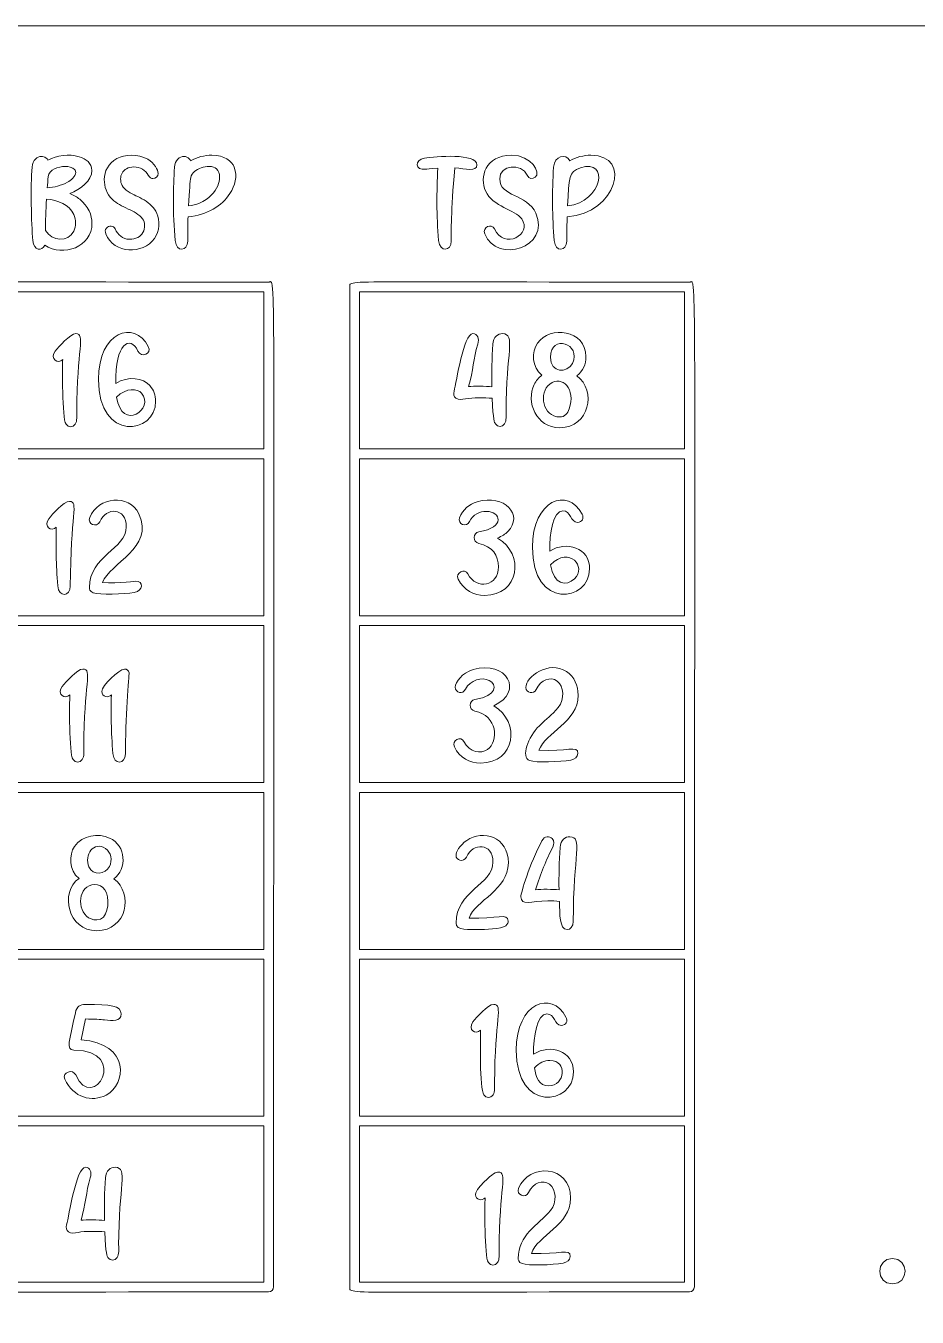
# Model space of a CAD drawing. Header units: inches. Extents: x 9.41 to 15.41, y -8.08 to -4.07.
# Drawn here: x 12.352 to 13.931, y -6.371 to -4.083 of the extents above; entities that cross this region are included whole.
import ezdxf

# ---------------------------------------------------------------- set-up
doc = ezdxf.new("R2010")
doc.units = ezdxf.units.IN
doc.header["$MEASUREMENT"] = 0
doc.layers.add('_U+0421_U+043B_U+043E_U+0439 1', color=7, linetype='Continuous')

# ---------------------------------------------------------------- blocks, each defined once
blk = doc.blocks.new('block 4')
at = {"layer": '_U+0421_U+043B_U+043E_U+0439 1', "color": 7, "lineweight": 9, "true_color": 0xffffff}
for points in [[(12.1982, -4.833), (12.1982, -4.5548), (12.7735, -4.5548), (12.7735, -4.833), (12.1982, -4.833)], [(12.1982, -5.1285), (12.1982, -4.8503), (12.7735, -4.8503), (12.7735, -5.1285), (12.1982, -5.1285)], [(12.1982, -5.424), (12.1982, -5.1459), (12.7735, -5.1459), (12.7735, -5.424), (12.1982, -5.424)], [(12.1982, -5.7195), (12.1982, -5.4414), (12.7735, -5.4414), (12.7735, -5.7195), (12.1982, -5.7195)], [(12.1982, -6.015), (12.1982, -5.7369), (12.7735, -5.7369), (12.7735, -6.015), (12.1982, -6.015)], [(12.1982, -6.309), (12.1982, -6.0324), (12.7735, -6.0324), (12.7735, -6.309), (12.1982, -6.309)]]:
    blk.add_lwpolyline(points, dxfattribs=at)
blk.add_open_spline([(12.7822, -6.3263), (12.787, -6.3263), (12.7909, -6.3224), (12.7909, -6.3177), (12.7909, -4.4382), (12.7957, -4.5375), (12.7822, -4.5375), (12.1562, -4.5375), (12.1808, -4.5326), (12.1808, -4.5461), (12.1808, -4.5461), (12.1808, -6.3177), (12.1808, -6.3177), (12.1808, -6.3312), (12.1562, -6.3263), (12.7822, -6.3263)], degree=3, knots=[0, 0, 0, 0, 1, 1, 1, 2, 2, 2, 3, 3, 3, 4, 4, 4, 5, 5, 5, 5], dxfattribs=at)
blk = doc.blocks.new('block 5')
at = {"layer": '_U+0421_U+043B_U+043E_U+0439 1', "color": 7, "lineweight": 9, "true_color": 0xffffff}
for points in [[(12.9433, -4.833), (12.9433, -4.5548), (13.5186, -4.5548), (13.5186, -4.833), (12.9433, -4.833)], [(12.9433, -5.1285), (12.9433, -4.8503), (13.5186, -4.8503), (13.5186, -5.1285), (12.9433, -5.1285)], [(12.9433, -5.424), (12.9433, -5.1459), (13.5186, -5.1459), (13.5186, -5.424), (12.9433, -5.424)], [(12.9433, -5.7195), (12.9433, -5.4414), (13.5186, -5.4414), (13.5186, -5.7195), (12.9433, -5.7195)], [(12.9433, -6.015), (12.9433, -5.7369), (13.5186, -5.7369), (13.5186, -6.015), (12.9433, -6.015)], [(12.9433, -6.309), (12.9433, -6.0324), (13.5186, -6.0324), (13.5186, -6.309), (12.9433, -6.309)]]:
    blk.add_lwpolyline(points, dxfattribs=at)
blk.add_open_spline([(13.5273, -6.3263), (13.5321, -6.3263), (13.536, -6.3224), (13.536, -6.3177), (13.536, -4.4382), (13.5408, -4.5375), (13.5273, -4.5375), (12.9013, -4.5375), (12.9259, -4.5326), (12.9259, -4.5461), (12.9259, -4.5461), (12.9259, -6.3177), (12.9259, -6.3177), (12.9259, -6.3312), (12.9013, -6.3263), (13.5273, -6.3263)], degree=3, knots=[0, 0, 0, 0, 1, 1, 1, 2, 2, 2, 3, 3, 3, 4, 4, 4, 5, 5, 5, 5], dxfattribs=at)
blk = doc.blocks.new('block 12')
at = {"layer": '_U+0421_U+043B_U+043E_U+0439 1', "color": 7, "lineweight": 9, "true_color": 0xffffff}
for points, knots in [([(12.3857, -4.4717), (12.419, -4.4941), (12.4695, -4.4745), (12.4695, -4.4334), (12.4695, -4.4183), (12.4628, -4.4027), (12.4477, -4.3905), (12.4429, -4.3867), (12.4371, -4.3832), (12.4304, -4.3804), (12.4494, -4.3728), (12.4693, -4.3577), (12.4693, -4.3395), (12.4693, -4.3267), (12.4589, -4.319), (12.4467, -4.3153), (12.4291, -4.31), (12.4067, -4.3126), (12.3916, -4.3212), (12.3911, -4.3204), (12.3906, -4.3197), (12.3899, -4.319), (12.3847, -4.3136), (12.3775, -4.3148), (12.3802, -4.3148), (12.3723, -4.3148), (12.3645, -4.3209), (12.3633, -4.3336), (12.3604, -4.3684), (12.3621, -4.4319), (12.3647, -4.4639), (12.3662, -4.4821), (12.3813, -4.4831), (12.3857, -4.4717)], [0, 0, 0, 0, 1, 1, 1, 2, 2, 2, 3, 3, 3, 4, 4, 4, 5, 5, 5, 6, 6, 6, 7, 7, 7, 8, 8, 8, 9, 9, 9, 10, 10, 10, 11, 11, 11, 11]), ([(12.4259, -4.3605), (12.4159, -4.3663), (12.4018, -4.3693), (12.3904, -4.3704), (12.3909, -4.3637), (12.3914, -4.357), (12.3919, -4.3503), (12.3929, -4.338), (12.4101, -4.3325), (12.4221, -4.3325), (12.4277, -4.3325), (12.435, -4.3338), (12.4387, -4.3379), (12.44, -4.3394), (12.4406, -4.341), (12.4406, -4.3432), (12.4406, -4.3503), (12.4322, -4.357), (12.4259, -4.3605)], [0, 0, 0, 0, 1, 1, 1, 2, 2, 2, 3, 3, 3, 4, 4, 4, 5, 5, 5, 6, 6, 6, 6]), ([(12.4371, -4.447), (12.4267, -4.4676), (12.3994, -4.4656), (12.387, -4.4461), (12.3871, -4.4294), (12.3877, -4.4107), (12.389, -4.3904), (12.409, -4.392), (12.4297, -4.3997), (12.4373, -4.4177), (12.4413, -4.4273), (12.4417, -4.4378), (12.4371, -4.447)], [0, 0, 0, 0, 1, 1, 1, 2, 2, 2, 3, 3, 3, 4, 4, 4, 4])]:
    blk.add_open_spline(points, degree=3, knots=knots, dxfattribs=at)
blk = doc.blocks.new('block 13')
at = {"layer": '_U+0421_U+043B_U+043E_U+0439 1', "color": 7, "lineweight": 9, "true_color": 0xffffff}
for points, knots in [([(12.639, -4.4647), (12.639, -4.4474), (12.6392, -4.4332), (12.6396, -4.4215), (12.6733, -4.419), (12.6997, -4.4019), (12.7135, -4.3806), (12.7231, -4.3659), (12.7272, -4.3504), (12.7212, -4.3339), (12.7172, -4.3228), (12.7041, -4.3126), (12.6817, -4.3126), (12.6691, -4.3126), (12.6548, -4.3158), (12.6442, -4.3226), (12.6436, -4.3212), (12.6428, -4.32), (12.6418, -4.3189), (12.6368, -4.3135), (12.6282, -4.3129), (12.6212, -4.3196), (12.6178, -4.3228), (12.6159, -4.3275), (12.6156, -4.3337), (12.6143, -4.3526), (12.6136, -4.3718), (12.6136, -4.3906), (12.6136, -4.4151), (12.6147, -4.4398), (12.6168, -4.4639), (12.6185, -4.4853), (12.639, -4.4828), (12.639, -4.4647)], [0, 0, 0, 0, 1, 1, 1, 2, 2, 2, 3, 3, 3, 4, 4, 4, 5, 5, 5, 6, 6, 6, 7, 7, 7, 8, 8, 8, 9, 9, 9, 10, 10, 10, 11, 11, 11, 11]), ([(12.6901, -4.3369), (12.6977, -4.3444), (12.696, -4.3567), (12.6921, -4.3667), (12.6877, -4.3779), (12.6767, -4.3901), (12.6598, -4.3974), (12.6541, -4.3999), (12.6476, -4.4015), (12.6405, -4.4023), (12.6418, -4.3753), (12.6431, -4.3584), (12.6444, -4.352), (12.6453, -4.348), (12.6474, -4.3446), (12.6509, -4.3416), (12.6544, -4.3386), (12.6585, -4.3363), (12.663, -4.3348), (12.6714, -4.3321), (12.6839, -4.3307), (12.6901, -4.3369)], [0, 0, 0, 0, 1, 1, 1, 2, 2, 2, 3, 3, 3, 4, 4, 4, 5, 5, 5, 6, 6, 6, 7, 7, 7, 7])]:
    blk.add_open_spline(points, degree=3, knots=knots, dxfattribs=at)
blk = doc.blocks.new('block 14')
at = {"layer": '_U+0421_U+043B_U+043E_U+0439 1', "color": 7, "lineweight": 9, "true_color": 0xffffff}
for points, knots in [([(12.5084, -5.5947), (12.5313, -5.5768), (12.5307, -5.536), (12.5004, -5.5223), (12.4809, -5.5135), (12.4525, -5.517), (12.4386, -5.5371), (12.4283, -5.5519), (12.4283, -5.5794), (12.4465, -5.5938), (12.4114, -5.6191), (12.4271, -5.6865), (12.478, -5.6865), (12.5314, -5.6865), (12.5433, -5.6205), (12.5084, -5.5947)], [0, 0, 0, 0, 1, 1, 1, 2, 2, 2, 3, 3, 3, 4, 4, 4, 5, 5, 5, 5]), ([(12.4641, -5.5735), (12.4551, -5.5525), (12.4727, -5.5269), (12.4934, -5.5408), (12.5036, -5.5477), (12.5058, -5.5618), (12.5005, -5.5726), (12.4933, -5.5872), (12.4709, -5.5898), (12.4641, -5.5735)], [0, 0, 0, 0, 1, 1, 1, 2, 2, 2, 3, 3, 3, 3]), ([(12.478, -5.6675), (12.448, -5.6675), (12.4404, -5.6245), (12.4603, -5.6093), (12.471, -5.6013), (12.4893, -5.6032), (12.4951, -5.6196), (12.5011, -5.6366), (12.4971, -5.6675), (12.478, -5.6675)], [0, 0, 0, 0, 1, 1, 1, 2, 2, 2, 3, 3, 3, 3])]:
    blk.add_open_spline(points, degree=3, knots=knots, dxfattribs=at)
blk = doc.blocks.new('block 15')
at = {"layer": '_U+0421_U+043B_U+043E_U+0439 1', "color": 7, "lineweight": 9, "true_color": 0xffffff}
for points, knots in [([(12.5115, -4.7169), (12.5102, -4.6468), (12.5368, -4.6294), (12.5509, -4.6598), (12.5569, -4.6722), (12.576, -4.6649), (12.569, -4.6512), (12.5447, -4.6039), (12.4809, -4.6247), (12.4809, -4.7098), (12.4809, -4.8218), (12.5822, -4.8071), (12.5822, -4.7484), (12.5822, -4.738), (12.5788, -4.7287), (12.5721, -4.7208), (12.5604, -4.7074), (12.5337, -4.7028), (12.5115, -4.7169)], [0, 0, 0, 0, 1, 1, 1, 2, 2, 2, 3, 3, 3, 4, 4, 4, 5, 5, 5, 6, 6, 6, 6]), ([(12.5131, -4.741), (12.5302, -4.7238), (12.5502, -4.7259), (12.5571, -4.7339), (12.5814, -4.7619), (12.522, -4.8031), (12.5131, -4.741)], [0, 0, 0, 0, 1, 1, 1, 2, 2, 2, 2])]:
    blk.add_open_spline(points, degree=3, knots=knots, dxfattribs=at)
blk = doc.blocks.new('block 16')
at = {"layer": '_U+0421_U+043B_U+043E_U+0439 1', "color": 7, "lineweight": 9, "true_color": 0xffffff}
for points, knots in [([(13.3102, -4.4647), (13.3102, -4.4474), (13.3104, -4.4332), (13.3108, -4.4215), (13.3989, -4.4151), (13.4264, -4.3126), (13.3529, -4.3126), (13.3403, -4.3126), (13.326, -4.3158), (13.3154, -4.3226), (13.3093, -4.309), (13.288, -4.3133), (13.2868, -4.3337), (13.2838, -4.3782), (13.2844, -4.4218), (13.288, -4.4639), (13.2897, -4.4853), (13.3102, -4.4828), (13.3102, -4.4647)], [0, 0, 0, 0, 1, 1, 1, 2, 2, 2, 3, 3, 3, 4, 4, 4, 5, 5, 5, 6, 6, 6, 6]), ([(13.3117, -4.4023), (13.3142, -4.3521), (13.3129, -4.3417), (13.3343, -4.3348), (13.3868, -4.3178), (13.3731, -4.3957), (13.3117, -4.4023)], [0, 0, 0, 0, 1, 1, 1, 2, 2, 2, 2])]:
    blk.add_open_spline(points, degree=3, knots=knots, dxfattribs=at)
blk = doc.blocks.new('block 17')
at = {"layer": '_U+0421_U+043B_U+043E_U+0439 1', "color": 7, "lineweight": 9, "true_color": 0xffffff}
for points, knots in [([(13.2513, -5.9052), (13.2507, -5.8745), (13.2574, -5.8338), (13.2746, -5.8338), (13.2894, -5.8338), (13.2878, -5.8542), (13.3005, -5.8542), (13.3089, -5.8542), (13.3124, -5.8465), (13.3087, -5.8395), (13.2838, -5.7909), (13.2206, -5.8143), (13.2206, -5.8981), (13.2206, -6.0101), (13.322, -5.9953), (13.322, -5.9367), (13.322, -5.8989), (13.2809, -5.8864), (13.2513, -5.9052)], [0, 0, 0, 0, 1, 1, 1, 2, 2, 2, 3, 3, 3, 4, 4, 4, 5, 5, 5, 6, 6, 6, 6]), ([(13.2781, -5.9614), (13.2612, -5.9614), (13.2552, -5.946), (13.2528, -5.9293), (13.2614, -5.9207), (13.2707, -5.9163), (13.2804, -5.9163), (13.3122, -5.9163), (13.3075, -5.9612), (13.2781, -5.9614)], [0, 0, 0, 0, 1, 1, 1, 2, 2, 2, 3, 3, 3, 3])]:
    blk.add_open_spline(points, degree=3, knots=knots, dxfattribs=at)
blk = doc.blocks.new('block 18')
at = {"layer": '_U+0421_U+043B_U+043E_U+0439 1', "color": 7, "lineweight": 9, "true_color": 0xffffff}
for points, knots in [([(13.2799, -5.014), (13.2793, -4.9833), (13.286, -4.9426), (13.3031, -4.9426), (13.3179, -4.9426), (13.3164, -4.963), (13.3291, -4.963), (13.3375, -4.963), (13.3409, -4.9554), (13.3373, -4.9483), (13.3124, -4.8999), (13.2492, -4.9233), (13.2492, -5.0069), (13.2492, -5.1196), (13.3506, -5.1036), (13.3506, -5.0455), (13.3506, -5.0075), (13.3093, -4.9953), (13.2799, -5.014)], [0, 0, 0, 0, 1, 1, 1, 2, 2, 2, 3, 3, 3, 4, 4, 4, 5, 5, 5, 6, 6, 6, 6]), ([(13.3236, -5.0632), (13.3097, -5.0763), (13.2866, -5.0742), (13.2814, -5.0381), (13.3151, -5.0043), (13.346, -5.042), (13.3236, -5.0632)], [0, 0, 0, 0, 1, 1, 1, 2, 2, 2, 2])]:
    blk.add_open_spline(points, degree=3, knots=knots, dxfattribs=at)
blk = doc.blocks.new('block 19')
at = {"layer": '_U+0421_U+043B_U+043E_U+0439 1', "color": 7, "lineweight": 9, "true_color": 0xffffff}
for points, knots in [([(13.328, -4.7035), (13.3393, -4.6947), (13.3439, -4.6831), (13.3439, -4.6691), (13.3439, -4.6214), (13.2803, -4.6138), (13.2582, -4.6458), (13.2479, -4.6607), (13.248, -4.6882), (13.2661, -4.7025), (13.2603, -4.7067), (13.2557, -4.7121), (13.2525, -4.7185), (13.2525, -4.7185), (13.2525, -4.7186), (13.2525, -4.7186), (13.2373, -4.7498), (13.2559, -4.7953), (13.2976, -4.7953), (13.3509, -4.7953), (13.363, -4.7294), (13.328, -4.7035)], [0, 0, 0, 0, 1, 1, 1, 2, 2, 2, 3, 3, 3, 4, 4, 4, 5, 5, 5, 6, 6, 6, 7, 7, 7, 7]), ([(13.2814, -4.6709), (13.2814, -4.6279), (13.3371, -4.6468), (13.3201, -4.6813), (13.3114, -4.6991), (13.2814, -4.6986), (13.2814, -4.6709)], [0, 0, 0, 0, 1, 1, 1, 2, 2, 2, 2]), ([(13.3145, -4.762), (13.3116, -4.7702), (13.3063, -4.7763), (13.2976, -4.7763), (13.2677, -4.7763), (13.2599, -4.7333), (13.28, -4.7181), (13.3021, -4.7013), (13.3267, -4.7271), (13.3145, -4.762)], [0, 0, 0, 0, 1, 1, 1, 2, 2, 2, 3, 3, 3, 3])]:
    blk.add_open_spline(points, degree=3, knots=knots, dxfattribs=at)

msp = doc.modelspace()

# ---------------------------------------------------------------- linework, layer by layer
at = {"layer": '_U+0421_U+043B_U+043E_U+0439 1', "color": 1, "lineweight": 9, "true_color": 0xff0000}
msp.add_open_spline([(9.5625, -8.0833), (9.5625, -8.0833), (15.2597, -8.0833), (15.2597, -8.0833), (15.3433, -8.0833), (15.4111, -8.0156), (15.4111, -7.9319), (15.4111, -7.9319), (15.4111, -4.2347), (15.4111, -4.2347), (15.4111, -4.1511), (15.3433, -4.0833), (15.2597, -4.0833), (15.2597, -4.0833), (9.5625, -4.0833), (9.5625, -4.0833), (9.4789, -4.0833), (9.4111, -4.1511), (9.4111, -4.2347), (9.4111, -4.2347), (9.4111, -7.9319), (9.4111, -7.9319), (9.4111, -8.0156), (9.4789, -8.0833), (9.5625, -8.0833)], degree=3, knots=[0, 0, 0, 0, 1, 1, 1, 2, 2, 2, 3, 3, 3, 4, 4, 4, 5, 5, 5, 6, 6, 6, 7, 7, 7, 8, 8, 8, 8], dxfattribs=at)
at = {"layer": '_U+0421_U+043B_U+043E_U+0439 1', "color": 7, "lineweight": 9, "true_color": 0xffffff}
for points, knots in [([(12.4912, -4.3555), (12.4912, -4.3409), (12.4984, -4.3269), (12.5135, -4.3186), (12.5273, -4.3111), (12.5508, -4.3096), (12.5682, -4.3197), (12.5799, -4.3264), (12.5866, -4.3388), (12.5866, -4.3447), (12.5866, -4.3501), (12.5819, -4.3537), (12.5771, -4.3537), (12.5754, -4.3537), (12.5714, -4.3531), (12.569, -4.3482), (12.5668, -4.3437), (12.5635, -4.3402), (12.559, -4.3375), (12.5493, -4.3318), (12.5377, -4.3325), (12.5308, -4.3364), (12.5236, -4.3405), (12.5202, -4.3473), (12.5202, -4.3544), (12.5202, -4.363), (12.5229, -4.3703), (12.5335, -4.3768), (12.544, -4.3833), (12.5503, -4.3853), (12.5617, -4.3919), (12.572, -4.3978), (12.5797, -4.4054), (12.5842, -4.4156), (12.5896, -4.4281), (12.5897, -4.4472), (12.5803, -4.4601), (12.5598, -4.4883), (12.5082, -4.4883), (12.4939, -4.4518), (12.4924, -4.4484), (12.4927, -4.4444), (12.4951, -4.4416), (12.4992, -4.4366), (12.5077, -4.4369), (12.5106, -4.4432), (12.5152, -4.4533), (12.5239, -4.4615), (12.5357, -4.4615), (12.5475, -4.4615), (12.5555, -4.4565), (12.5596, -4.4497), (12.5644, -4.4417), (12.5633, -4.4311), (12.5591, -4.4253), (12.5533, -4.4174), (12.5425, -4.4121), (12.5334, -4.4079), (12.5229, -4.403), (12.5132, -4.3979), (12.5053, -4.3904), (12.4949, -4.3806), (12.4912, -4.3686), (12.4912, -4.3555)], [0, 0, 0, 0, 1, 1, 1, 2, 2, 2, 3, 3, 3, 4, 4, 4, 5, 5, 5, 6, 6, 6, 7, 7, 7, 8, 8, 8, 9, 9, 9, 10, 10, 10, 11, 11, 11, 12, 12, 12, 13, 13, 13, 14, 14, 14, 15, 15, 15, 16, 16, 16, 17, 17, 17, 18, 18, 18, 19, 19, 19, 20, 20, 20, 21, 21, 21, 21]), ([(13.0582, -4.3179), (13.0775, -4.3145), (13.1509, -4.3089), (13.1509, -4.3294), (13.1509, -4.3429), (13.1312, -4.336), (13.1117, -4.3351), (13.105, -4.4145), (13.1055, -4.4475), (13.1055, -4.4647), (13.1055, -4.4829), (13.085, -4.4853), (13.0833, -4.4639), (13.0794, -4.418), (13.0795, -4.3782), (13.0819, -4.3353), (13.0693, -4.3359), (13.0605, -4.3374), (13.0605, -4.3374), (13.0408, -4.3405), (13.0408, -4.3208), (13.0582, -4.3179)], [0, 0, 0, 0, 1, 1, 1, 2, 2, 2, 3, 3, 3, 4, 4, 4, 5, 5, 5, 6, 6, 6, 7, 7, 7, 7]), ([(13.2125, -4.3126), (13.2477, -4.3126), (13.2648, -4.3437), (13.2544, -4.3516), (13.2497, -4.3551), (13.2431, -4.3544), (13.2402, -4.3482), (13.2296, -4.3261), (13.1914, -4.329), (13.1914, -4.3544), (13.1914, -4.3866), (13.2401, -4.3805), (13.2554, -4.4155), (13.282, -4.4763), (13.1864, -4.5061), (13.1651, -4.4518), (13.16, -4.44), (13.1769, -4.4324), (13.1819, -4.4432), (13.1988, -4.4813), (13.2501, -4.4527), (13.2303, -4.4253), (13.2182, -4.4087), (13.1791, -4.4042), (13.1663, -4.3759), (13.1556, -4.3524), (13.165, -4.3126), (13.2125, -4.3126)], [0, 0, 0, 0, 1, 1, 1, 2, 2, 2, 3, 3, 3, 4, 4, 4, 5, 5, 5, 6, 6, 6, 7, 7, 7, 8, 8, 8, 9, 9, 9, 9]), ([(12.4425, -4.7669), (12.4425, -4.7737), (12.4435, -4.7838), (12.4398, -4.789), (12.4355, -4.795), (12.428, -4.7952), (12.4235, -4.7888), (12.416, -4.7781), (12.4174, -4.6875), (12.4176, -4.6744), (12.4094, -4.6833), (12.3941, -4.6738), (12.4043, -4.6599), (12.4101, -4.6519), (12.4311, -4.6287), (12.4409, -4.6287), (12.4586, -4.6287), (12.4425, -4.6563), (12.4425, -4.7669)], [0, 0, 0, 0, 1, 1, 1, 2, 2, 2, 3, 3, 3, 4, 4, 4, 5, 5, 5, 6, 6, 6, 6]), ([(13.2027, -4.7664), (13.2027, -4.7732), (13.2037, -4.7834), (13.1999, -4.7885), (13.1957, -4.7943), (13.1884, -4.7949), (13.1837, -4.7882), (13.1822, -4.7863), (13.1798, -4.7829), (13.1781, -4.7432), (13.1648, -4.7417), (13.1437, -4.7417), (13.1308, -4.7441), (13.1246, -4.7453), (13.1187, -4.7469), (13.1137, -4.7431), (13.1099, -4.7402), (13.1093, -4.7351), (13.1106, -4.7305), (13.1151, -4.7142), (13.1271, -4.6287), (13.144, -4.6287), (13.1522, -4.6287), (13.1555, -4.6373), (13.1524, -4.6472), (13.1446, -4.6731), (13.1448, -4.6941), (13.1361, -4.7225), (13.1453, -4.7215), (13.1672, -4.7216), (13.1775, -4.7228), (13.1771, -4.6976), (13.1777, -4.6728), (13.1792, -4.6476), (13.18, -4.6345), (13.1886, -4.6284), (13.1965, -4.6287), (13.2203, -4.6296), (13.2027, -4.6614), (13.2027, -4.7664)], [0, 0, 0, 0, 1, 1, 1, 2, 2, 2, 3, 3, 3, 4, 4, 4, 5, 5, 5, 6, 6, 6, 7, 7, 7, 8, 8, 8, 9, 9, 9, 10, 10, 10, 11, 11, 11, 12, 12, 12, 13, 13, 13, 13]), ([(12.4881, -5.0698), (12.5163, -5.0714), (12.5516, -5.0671), (12.5465, -5.0671), (12.5613, -5.0671), (12.5608, -5.0844), (12.5444, -5.0871), (12.5261, -5.0904), (12.4828, -5.0919), (12.4717, -5.0879), (12.4655, -5.0856), (12.4648, -5.0807), (12.4648, -5.0787), (12.4648, -5.0218), (12.5302, -5.0106), (12.5302, -4.9712), (12.5302, -4.936), (12.4943, -4.9356), (12.4832, -4.962), (12.4781, -4.973), (12.4606, -4.9666), (12.4656, -4.9544), (12.4803, -4.9177), (12.5356, -4.9116), (12.5524, -4.948), (12.5809, -5.0094), (12.5005, -5.0347), (12.4881, -5.0698)], [0, 0, 0, 0, 1, 1, 1, 2, 2, 2, 3, 3, 3, 4, 4, 4, 5, 5, 5, 6, 6, 6, 7, 7, 7, 8, 8, 8, 9, 9, 9, 9]), ([(13.1646, -5.0924), (13.1454, -5.0924), (13.1278, -5.0831), (13.1181, -5.0637), (13.1122, -5.052), (13.1298, -5.0438), (13.135, -5.0542), (13.1506, -5.0839), (13.1892, -5.0762), (13.1892, -5.0418), (13.1892, -5.0219), (13.1784, -5.0052), (13.1545, -5.0004), (13.1429, -4.9979), (13.1441, -4.9814), (13.1546, -4.9797), (13.2029, -4.9722), (13.1923, -4.9436), (13.1681, -4.9436), (13.1557, -4.9436), (13.144, -4.9492), (13.1378, -4.9616), (13.1325, -4.9727), (13.1165, -4.9663), (13.1204, -4.9548), (13.1257, -4.9401), (13.1371, -4.9311), (13.1515, -4.9267), (13.2002, -4.9121), (13.2344, -4.9504), (13.2056, -4.9793), (13.2012, -4.9837), (13.1952, -4.9877), (13.1877, -4.9909), (13.2365, -5.0195), (13.2258, -5.0924), (13.1646, -5.0924)], [0, 0, 0, 0, 1, 1, 1, 2, 2, 2, 3, 3, 3, 4, 4, 4, 5, 5, 5, 6, 6, 6, 7, 7, 7, 8, 8, 8, 9, 9, 9, 10, 10, 10, 11, 11, 11, 12, 12, 12, 12]), ([(12.4311, -5.0762), (12.4311, -5.0943), (12.4106, -5.0969), (12.4089, -5.0754), (12.4056, -5.037), (12.4055, -5.0065), (12.4062, -4.9715), (12.398, -4.9804), (12.3827, -4.9709), (12.3929, -4.957), (12.3987, -4.949), (12.4196, -4.9258), (12.4295, -4.9258), (12.447, -4.9258), (12.4311, -4.9493), (12.4311, -5.0762)], [0, 0, 0, 0, 1, 1, 1, 2, 2, 2, 3, 3, 3, 4, 4, 4, 5, 5, 5, 5]), ([(13.1576, -5.3895), (13.1384, -5.3895), (13.1208, -5.3802), (13.1111, -5.3607), (13.1051, -5.3491), (13.1228, -5.341), (13.128, -5.3513), (13.1381, -5.3707), (13.1582, -5.3736), (13.1695, -5.3655), (13.1901, -5.3509), (13.1879, -5.3056), (13.1475, -5.2974), (13.1359, -5.2949), (13.137, -5.2785), (13.1475, -5.2768), (13.1883, -5.2705), (13.1867, -5.2502), (13.1725, -5.243), (13.1605, -5.237), (13.1392, -5.2418), (13.1308, -5.2586), (13.126, -5.2685), (13.1128, -5.2648), (13.1128, -5.2553), (13.1128, -5.2458), (13.1246, -5.2298), (13.1444, -5.2238), (13.2033, -5.2061), (13.2359, -5.2636), (13.1807, -5.288), (13.2295, -5.3166), (13.2187, -5.3895), (13.1576, -5.3895)], [0, 0, 0, 0, 1, 1, 1, 2, 2, 2, 3, 3, 3, 4, 4, 4, 5, 5, 5, 6, 6, 6, 7, 7, 7, 8, 8, 8, 9, 9, 9, 10, 10, 10, 11, 11, 11, 11]), ([(13.2608, -5.3669), (13.3108, -5.3697), (13.3298, -5.3569), (13.3298, -5.3726), (13.3298, -5.3789), (13.3237, -5.3831), (13.3171, -5.3842), (13.2988, -5.3874), (13.2555, -5.389), (13.2444, -5.385), (13.2283, -5.379), (13.2413, -5.3434), (13.2616, -5.3234), (13.2753, -5.31), (13.2825, -5.3058), (13.295, -5.2908), (13.3068, -5.2766), (13.3051, -5.2536), (13.293, -5.2441), (13.2822, -5.2359), (13.2634, -5.2413), (13.2559, -5.2591), (13.2516, -5.2683), (13.2375, -5.2654), (13.2375, -5.2558), (13.2375, -5.2364), (13.2778, -5.207), (13.3096, -5.2273), (13.3239, -5.2364), (13.3302, -5.2523), (13.3302, -5.2693), (13.3302, -5.3176), (13.272, -5.3351), (13.2608, -5.3669)], [0, 0, 0, 0, 1, 1, 1, 2, 2, 2, 3, 3, 3, 4, 4, 4, 5, 5, 5, 6, 6, 6, 7, 7, 7, 8, 8, 8, 9, 9, 9, 10, 10, 10, 11, 11, 11, 11]), ([(12.455, -5.361), (12.455, -5.3679), (12.456, -5.378), (12.4523, -5.3832), (12.4479, -5.3892), (12.4405, -5.3894), (12.4359, -5.3829), (12.4283, -5.3721), (12.4299, -5.2817), (12.4301, -5.2686), (12.4219, -5.2775), (12.4065, -5.268), (12.4167, -5.2541), (12.4226, -5.2461), (12.4435, -5.2229), (12.4534, -5.2229), (12.471, -5.2229), (12.455, -5.2505), (12.455, -5.361)], [0, 0, 0, 0, 1, 1, 1, 2, 2, 2, 3, 3, 3, 4, 4, 4, 5, 5, 5, 6, 6, 6, 6]), ([(12.5287, -5.3733), (12.5287, -5.3914), (12.5082, -5.394), (12.5065, -5.3725), (12.5031, -5.333), (12.5031, -5.3026), (12.5038, -5.2686), (12.4983, -5.2745), (12.487, -5.2725), (12.487, -5.2625), (12.487, -5.2528), (12.5174, -5.2229), (12.5271, -5.2229), (12.5313, -5.2229), (12.5344, -5.2255), (12.5351, -5.2297), (12.5351, -5.2327), (12.5287, -5.3152), (12.5287, -5.3733)], [0, 0, 0, 0, 1, 1, 1, 2, 2, 2, 3, 3, 3, 4, 4, 4, 5, 5, 5, 6, 6, 6, 6]), ([(13.1373, -5.664), (13.1866, -5.6668), (13.2063, -5.6533), (13.2063, -5.6697), (13.2063, -5.6718), (13.2056, -5.6748), (13.2022, -5.6776), (13.1948, -5.6838), (13.1632, -5.6844), (13.1536, -5.6844), (13.1381, -5.6844), (13.114, -5.6867), (13.114, -5.6729), (13.114, -5.616), (13.1794, -5.6048), (13.1794, -5.5653), (13.1794, -5.5302), (13.1435, -5.5298), (13.1324, -5.5562), (13.1267, -5.5661), (13.114, -5.5617), (13.114, -5.5529), (13.114, -5.5476), (13.1202, -5.5352), (13.133, -5.5265), (13.1617, -5.507), (13.2067, -5.5195), (13.2067, -5.5664), (13.2067, -5.6146), (13.1484, -5.6325), (13.1373, -5.664)], [0, 0, 0, 0, 1, 1, 1, 2, 2, 2, 3, 3, 3, 4, 4, 4, 5, 5, 5, 6, 6, 6, 7, 7, 7, 8, 8, 8, 9, 9, 9, 10, 10, 10, 10]), ([(13.3216, -5.6699), (13.3216, -5.6795), (13.3161, -5.6844), (13.3107, -5.6844), (13.2968, -5.6844), (13.298, -5.6569), (13.297, -5.6346), (13.291, -5.6338), (13.2842, -5.6335), (13.2768, -5.6335), (13.2465, -5.6335), (13.2289, -5.6433), (13.2289, -5.6262), (13.2289, -5.62), (13.2445, -5.5679), (13.2662, -5.5272), (13.2709, -5.5184), (13.2796, -5.5182), (13.2843, -5.5234), (13.288, -5.5274), (13.288, -5.5336), (13.2853, -5.5385), (13.2739, -5.5602), (13.2637, -5.5856), (13.255, -5.6138), (13.2645, -5.6128), (13.2856, -5.6129), (13.2964, -5.6141), (13.296, -5.5902), (13.2966, -5.5645), (13.2982, -5.539), (13.2989, -5.5259), (13.3073, -5.5198), (13.3155, -5.52), (13.3391, -5.521), (13.3216, -5.5489), (13.3216, -5.6699)], [0, 0, 0, 0, 1, 1, 1, 2, 2, 2, 3, 3, 3, 4, 4, 4, 5, 5, 5, 6, 6, 6, 7, 7, 7, 8, 8, 8, 9, 9, 9, 10, 10, 10, 11, 11, 11, 12, 12, 12, 12]), ([(12.4581, -5.8428), (12.4581, -5.8428), (12.4501, -5.8797), (12.4501, -5.8797), (12.5385, -5.8866), (12.5304, -5.9591), (12.4944, -5.9779), (12.4699, -5.9906), (12.4365, -5.9827), (12.4214, -5.9494), (12.4157, -5.9372), (12.4357, -5.9308), (12.4407, -5.942), (12.4712, -6.0118), (12.5378, -5.898), (12.4374, -5.898), (12.4225, -5.898), (12.4293, -5.8828), (12.4401, -5.8317), (12.4426, -5.8205), (12.4477, -5.8171), (12.4584, -5.8171), (12.5028, -5.8171), (12.5211, -5.8192), (12.5211, -5.8336), (12.5211, -5.8485), (12.5057, -5.8459), (12.4918, -5.8444), (12.4846, -5.8436), (12.4732, -5.8431), (12.4581, -5.8428)], [0, 0, 0, 0, 1, 1, 1, 2, 2, 2, 3, 3, 3, 4, 4, 4, 5, 5, 5, 6, 6, 6, 7, 7, 7, 8, 8, 8, 9, 9, 9, 10, 10, 10, 10]), ([(13.1823, -5.9551), (13.1823, -5.962), (13.1833, -5.9721), (13.1796, -5.9773), (13.1753, -5.9832), (13.1678, -5.9836), (13.1632, -5.9771), (13.1557, -5.9664), (13.1571, -5.8757), (13.1574, -5.8627), (13.1492, -5.8716), (13.1339, -5.8622), (13.144, -5.8482), (13.1499, -5.8402), (13.1708, -5.817), (13.1807, -5.817), (13.1984, -5.817), (13.1823, -5.8446), (13.1823, -5.9551)], [0, 0, 0, 0, 1, 1, 1, 2, 2, 2, 3, 3, 3, 4, 4, 4, 5, 5, 5, 6, 6, 6, 6]), ([(12.5167, -6.2433), (12.5167, -6.2502), (12.5177, -6.2603), (12.5139, -6.2655), (12.5097, -6.2713), (12.5024, -6.2719), (12.4977, -6.2652), (12.4962, -6.2632), (12.4938, -6.2599), (12.4921, -6.2202), (12.4788, -6.2186), (12.4577, -6.2186), (12.4448, -6.2211), (12.4386, -6.2223), (12.4327, -6.2239), (12.4277, -6.2201), (12.4239, -6.2171), (12.4233, -6.2121), (12.4246, -6.2075), (12.4291, -6.1912), (12.4411, -6.1056), (12.458, -6.1056), (12.4662, -6.1056), (12.4695, -6.1143), (12.4664, -6.1242), (12.4586, -6.15), (12.4588, -6.1711), (12.4501, -6.1995), (12.4593, -6.1984), (12.4811, -6.1986), (12.4915, -6.1997), (12.4911, -6.1746), (12.4917, -6.1497), (12.4932, -6.1246), (12.494, -6.1115), (12.5026, -6.1053), (12.5105, -6.1057), (12.5343, -6.1066), (12.5167, -6.1384), (12.5167, -6.2433)], [0, 0, 0, 0, 1, 1, 1, 2, 2, 2, 3, 3, 3, 4, 4, 4, 5, 5, 5, 6, 6, 6, 7, 7, 7, 8, 8, 8, 9, 9, 9, 10, 10, 10, 11, 11, 11, 12, 12, 12, 13, 13, 13, 13]), ([(13.2474, -6.2581), (13.2974, -6.261), (13.3163, -6.2481), (13.3163, -6.2639), (13.3163, -6.2702), (13.3102, -6.2743), (13.3036, -6.2754), (13.2854, -6.2787), (13.2421, -6.2803), (13.2309, -6.2763), (13.2247, -6.2739), (13.224, -6.269), (13.224, -6.267), (13.224, -6.2251), (13.2592, -6.2088), (13.2815, -6.182), (13.2933, -6.1679), (13.2917, -6.1449), (13.2795, -6.1354), (13.2687, -6.1271), (13.2499, -6.1326), (13.2424, -6.1504), (13.2374, -6.1612), (13.22, -6.1552), (13.2248, -6.1428), (13.2426, -6.0985), (13.3167, -6.0997), (13.3167, -6.1606), (13.3167, -6.2089), (13.2585, -6.2263), (13.2474, -6.2581)], [0, 0, 0, 0, 1, 1, 1, 2, 2, 2, 3, 3, 3, 4, 4, 4, 5, 5, 5, 6, 6, 6, 7, 7, 7, 8, 8, 8, 9, 9, 9, 10, 10, 10, 10]), ([(13.1903, -6.2523), (13.1903, -6.2592), (13.1913, -6.2693), (13.1876, -6.2744), (13.1832, -6.2804), (13.1758, -6.2806), (13.1713, -6.2742), (13.1637, -6.2634), (13.1652, -6.173), (13.1654, -6.1598), (13.16, -6.1657), (13.1487, -6.1638), (13.1487, -6.1538), (13.1487, -6.1473), (13.159, -6.1366), (13.1635, -6.1321), (13.1793, -6.1163), (13.185, -6.1141), (13.1887, -6.1141), (13.2064, -6.1141), (13.1903, -6.1417), (13.1903, -6.2523)], [0, 0, 0, 0, 1, 1, 1, 2, 2, 2, 3, 3, 3, 4, 4, 4, 5, 5, 5, 6, 6, 6, 7, 7, 7, 7]), ([(13.8868, -6.3124), (13.857, -6.3124), (13.857, -6.2673), (13.8868, -6.2673), (13.9166, -6.2673), (13.9166, -6.3124), (13.8868, -6.3124)], [0, 0, 0, 0, 1, 1, 1, 2, 2, 2, 2])]:
    msp.add_open_spline(points, degree=3, knots=knots, dxfattribs=at)

# ---------------------------------------------------------------- block references
at = {"layer": '_U+0421_U+043B_U+043E_U+0439 1'}
for name in ['block 12', 'block 13', 'block 16', 'block 4', 'block 5', 'block 15', 'block 19', 'block 18', 'block 14', 'block 17']:
    msp.add_blockref(name, (0, 0), dxfattribs=at)

doc.saveas('drawing.dxf')
